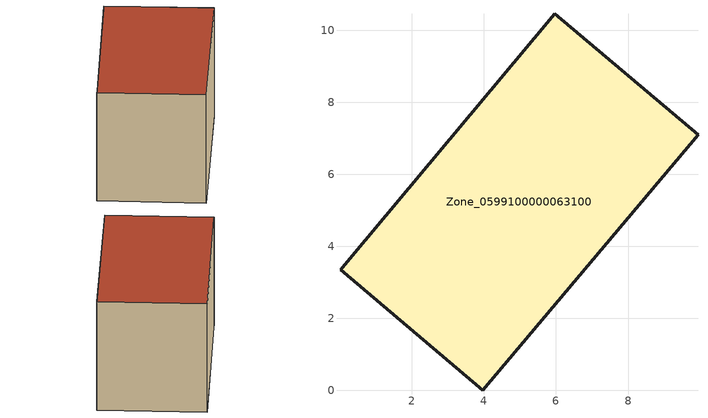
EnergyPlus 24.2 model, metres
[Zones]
Zone_0599100000063100
 floor ground (C_G): 0.14,3.49 5.96,10.46 9.94,7.1 3.96,0 0.02,3.35 z0.07
 wall outside (C_F): 3.96,0 9.94,7.1 5.96,10.46 0.14,3.49 0.02,3.35 3.96,0 z0.07:5.78
 roof outside (C_R): 5.96,10.46 0.14,3.49 0.02,3.35 3.96,0 9.94,7.1 z5.78
[BUILDING]
Pand.0599100000063100: North Axis=0; Terrain=City; Loads Convergence Tolerance Value=0.04; Temperature Convergence Tolerance Value=0.4; Solar Distribution=FullExterior; Maximum Number of Warmup Days=25; Minimum Number of Warmup Days=1
[Site:Location]
Rotterdam.The.Hague.AP_ZH_NLD Design_Conditions: Latitude=51.96; Longitude=4.45; Time Zone=1; Elevation=-4.5
[SITE:GROUNDTEMPERATURE:BUILDINGSURFACE]
18, 18, 18, 18, 18, 18, 18, 18, 18, 18, 18, 18
[MATERIAL] Thermal Absorptance=0.9; Solar Absorptance=0.7; Visible Absorptance=0.7
Name | Roughness | Thickness | Conductivity | Density | Specific Heat
G.TI.1946-1964 | MediumSmooth | 0.15 | 1 | 540 | 1210
F.TI.1946-1964 | Rough | 0.3 | 0.857143 | 1920 | 840
R.TI.1946-1964 | MediumRough | 0.2 | 0.277778 | 1500 | 1000
[CONSTRUCTION]
C_G: G.TI.1946-1964
C_F: F.TI.1946-1964
C_R: R.TI.1946-1964
[ZONE]
Zone_0599100000063100: Type=1; Multiplier=1; Ceiling Height=Autocalculate; Volume=Autocalculate; Floor Area=autocalculate; Part of Total Floor Area=Yes
[ZONEINFILTRATION:DESIGNFLOWRATE]
Infil_Zone_0599100000063100: Zone or ZoneList or Space or SpaceList=Zone_0599100000063100; Schedule=AlwaysOn; Design Flow Rate Calculation Method=Flow/Area; Flow Rate per Floor Area=0.003; Constant Term Coefficient=1; Temperature Term Coefficient=0; Velocity Term Coefficient=0; Velocity Squared Term Coefficient=0
[HVACTEMPLATE:ZONE:IDEALLOADSAIRSYSTEM]
Zone_0599100000063100: Maximum Heating Supply Air Temperature=50; Minimum Cooling Supply Air Temperature=13; Maximum Heating Supply Air Humidity Ratio=0.0156; Minimum Cooling Supply Air Humidity Ratio=0.0077; Heating Limit=NoLimit; Cooling Limit=NoLimit; Dehumidification Control Type=ConstantSensibleHeatRatio; Cooling Sensible Heat Ratio=0.7; Dehumidification Setpoint=60; Humidification Control Type=None; Humidification Setpoint=30; Outdoor Air Method=None; Outdoor Air Flow Rate per Person=0.00944; Outdoor Air Flow Rate per Zone Floor Area=0; Outdoor Air Flow Rate per Zone=0; Demand Controlled Ventilation Type=None; Outdoor Air Economizer Type=NoEconomizer; Heat Recovery Type=None; Sensible Heat Recovery Effectiveness=0.7; Latent Heat Recovery Effectiveness=0.65
[ZONECONTROL:THERMOSTAT]
ThermostatControl_Zone_0599100000063100: Zone or ZoneList=Zone_0599100000063100; Control Type Schedule=DualSetpointControlType; Control 1=Thermostat_Zone_0599100000063100; Temperature Difference Between Cutout And Setpoint=0
[THERMOSTATSETPOINT:DUALSETPOINT]
Thermostat_Zone_0599100000063100: Heating Setpoint Temperature Schedule=HeatingSetpoint_Zone_0599100000063100; Cooling Setpoint Temperature Schedule=CoolingSetpoint_Zone_0599100000063100
[SCHEDULE:COMPACT]
HeatingSetpoint_Zone_0599100000063100: Through: 12/31, For: AllDays, Until: 24:00, 21
CoolingSetpoint_Zone_0599100000063100: Through: 12/31, For: AllDays, Until: 24:00, 24
DualSetpointControlType: Through: 12/31, For: AllDays, Until: 24:00, 4
AlwaysOn: Through: 12/31, For: AllDays, Until: 24:00, 1
